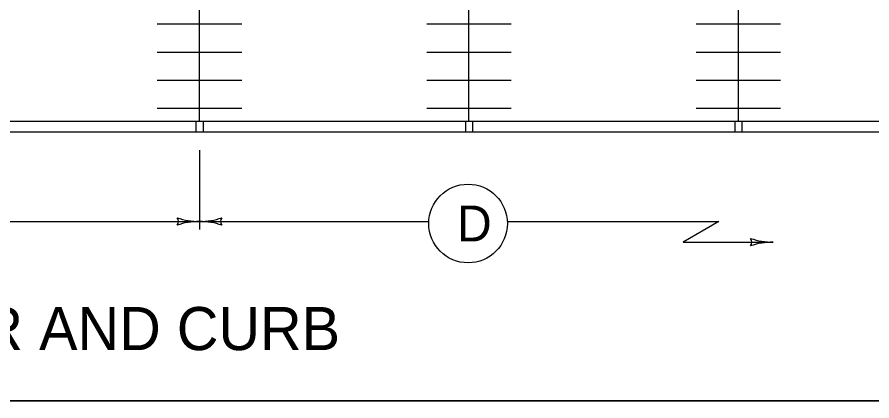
# Model space of a CAD drawing. Extents: x 1007 to 1035.5, y 1000.5 to 1021.5.
# Drawn here: x 1020.583 to 1025.342, y 1000.5 to 1002.637 of the extents above; entities that cross this region are included whole.
import ezdxf

# ---------------------------------------------------------------- set-up
doc = ezdxf.new("R2010")
doc.units = 0
for name, color, linetype in [('Level 1', 7, 'Continuous'), ('Level 10', 7, 'Continuous'), ('Level 11', 7, 'Continuous'), ('Level 2', 7, 'Continuous')]:
    doc.layers.add(name, color=color, linetype=linetype)

msp = doc.modelspace()

# ---------------------------------------------------------------- linework, layer by layer
at = {"layer": 'Level 1'}
for p, q in [((1021.5987, 1002.0572), (1021.5987, 1004.8572)), ((1023.0987, 1002.0572), (1023.0987, 1004.8572)), ((1024.5987, 1002.0572), (1024.5987, 1004.8572)), ((1021.3635, 1002.5993), (1021.8338, 1002.5993)), ((1022.8635, 1002.5993), (1023.3338, 1002.5993)), ((1024.3635, 1002.5993), (1024.8338, 1002.5993)), ((1021.3635, 1002.4425), (1021.8338, 1002.4425)), ((1022.8635, 1002.4425), (1023.3338, 1002.4425)), ((1024.3635, 1002.4425), (1024.8338, 1002.4425)), ((1021.3635, 1002.2857), (1021.8338, 1002.2857)), ((1022.8635, 1002.2857), (1023.3338, 1002.2857)), ((1024.3635, 1002.2857), (1024.8338, 1002.2857)), ((1021.3635, 1002.1289), (1021.8338, 1002.1289)), ((1022.8635, 1002.1289), (1023.3338, 1002.1289)), ((1024.3635, 1002.1289), (1024.8338, 1002.1289)), ((1007.6039, 1002.0572), (1029.6038, 1002.0572)), ((1007.6039, 1001.9988), (1029.6038, 1001.9988)), ((1021.5987, 1001.8955), (1021.5987, 1001.4534)), ((1018.1563, 1001.4988), (1021.5987, 1001.4988)), ((1021.5987, 1001.4988), (1022.8749, 1001.4988)), ((1023.3126, 1001.4988), (1024.4896, 1001.4988)), ((1024.4896, 1001.4988), (1024.2921, 1001.3838)), ((1024.2921, 1001.3838), (1024.7921, 1001.3838))]:
    msp.add_line(p, q, dxfattribs=at)
msp.add_circle((1023.0938, 1001.4877), 0.2191, dxfattribs=at)
for centre, radius, start, end in [((1021.45, 1001.4989), 0.0313, 318.7746, 40.8913), ((1021.5987, 1001.1079), 0.3909, 90, 108.6688), ((1021.5987, 1001.8898), 0.3909, 251.3472, 269.9939), ((1021.5987, 1001.8898), 0.3909, 269.9878, 270), ((1021.5987, 1001.8898), 0.3909, 270, 288.6688), ((1021.5987, 1001.1079), 0.3909, 89.9878, 90), ((1021.5987, 1001.1079), 0.3909, 71.3472, 89.9939), ((1021.7473, 1001.4988), 0.0313, 138.7746, 220.8913), ((1024.6434, 1001.3838), 0.0313, 318.7746, 40.8913), ((1024.7921, 1000.9928), 0.3909, 90, 108.6688), ((1024.7921, 1001.7747), 0.3909, 251.3472, 269.9939), ((1024.7921, 1000.9928), 0.3909, 89.9878, 90)]:
    msp.add_arc(centre, radius, start, end, dxfattribs=at)
at = {"layer": 'Level 10'}
msp.add_line((1035.5, 1000.5), (1007, 1000.5), dxfattribs=at)
at = {"layer": 'Level 11'}
msp.add_lwpolyline([(1007, 1000.5), (1035.5, 1000.5), (1035.5, 1021.5), (1007, 1021.5)], close=True, dxfattribs=at)
at = {"layer": 'Level 2'}
for p, q in [((1021.5787, 1002.0572), (1021.5787, 1001.9985)), ((1021.6187, 1002.0572), (1021.6187, 1001.9985)), ((1023.0787, 1002.0572), (1023.0787, 1001.9985)), ((1023.1187, 1002.0572), (1023.1187, 1001.9985)), ((1024.5787, 1002.0572), (1024.5787, 1001.9985)), ((1024.6187, 1002.0572), (1024.6187, 1001.9985))]:
    msp.add_line(p, q, dxfattribs=at)

# ---------------------------------------------------------------- texts
at = {"layer": 'Level 1'}
for s, height, p in [('D', 0.2, (1023.0323, 1001.3877)), ('TYPICAL DIVIDED LANE WITH CROSSOVER AND CURB', 0.24, (1013.911, 1000.7827))]:
    msp.add_text(s, height=height, dxfattribs=at).set_placement(p)

doc.saveas('drawing.dxf')
